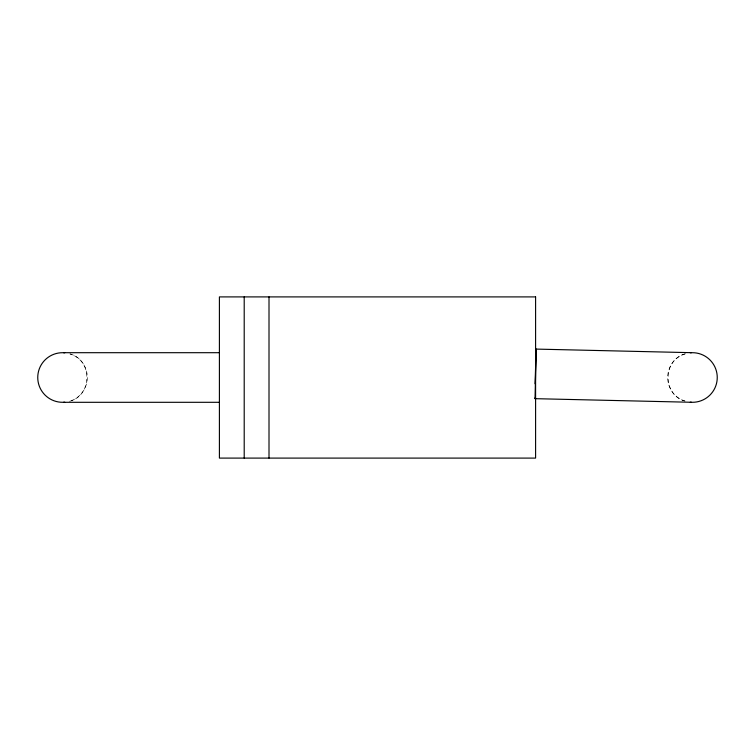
<?xml version="1.0" encoding="UTF-8"?>
<svg xmlns="http://www.w3.org/2000/svg" width="755" height="755" viewBox="0 0 755 755"><rect width="100%" height="100%" fill="white"/><g stroke="black" fill="none" stroke-linecap="round" stroke-linejoin="round"><path stroke-width="0.57" stroke-dasharray="3.77 2.83" d="M685.04 353.963C662.465 359.663 662.465 395.337 685.04 401.037M69.96 353.963C93.082 359.861 92.233 396.384 68.969 401.452A24.802 24.802 0 0 0 69.998 353.85M685.002 401.15A24.802 24.802 0 0 1 686.031 353.548"/><path stroke-width="1.13" d="M535.068 383.795L536.163 349.093L691.41 352.679M691.382 402.273L535.031 398.668L536.163 349.093M63.609 352.698L219.403 352.698M63.609 402.302L219.403 402.302M534.965 397.97L535.031 398.668M269.007 296.904L269.007 458.096M244.205 296.904L244.205 458.096M690.297 352.793A24.802 24.802 0 0 1 717.25 377.5A24.802 24.802 0 0 1 690.297 402.207M64.704 402.207A24.802 24.802 0 0 1 37.75 377.5A24.802 24.802 0 0 1 64.704 352.793M535.597 296.904L219.403 296.904L219.403 458.096L535.597 458.096L535.597 296.904"/></g></svg>
